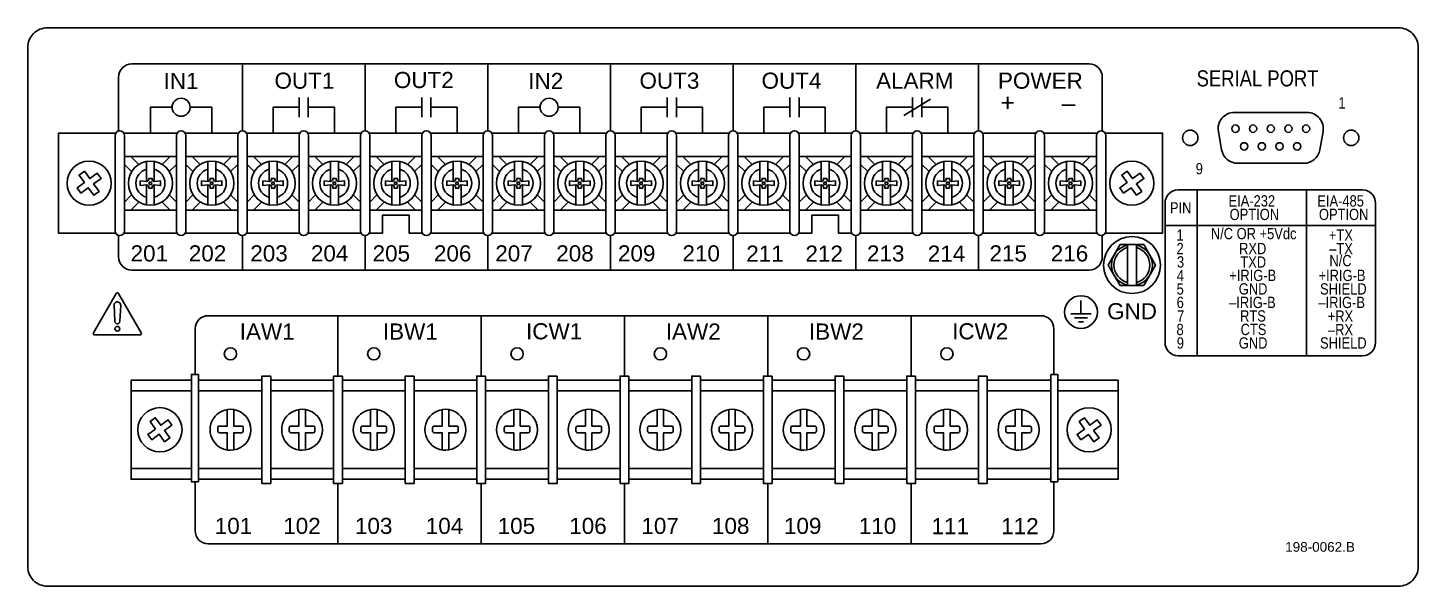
# Model space of a CAD drawing. Extents: x 1 to 47, y 1 to 35.
# Drawn here: x 26.38 to 34.88, y 11.29 to 14.71 of the extents above; entities that cross this region are included whole.
import ezdxf

# ---------------------------------------------------------------- set-up
doc = ezdxf.new("R2010")
doc.units = 0
doc.header["$MEASUREMENT"] = 0
doc.layers.add('1_2__P___2__RACK_MOUNT', color=7, linetype='CONTINUOUS')
doc.styles.add('ARIAL', font='arial.ttf')
doc.styles.add('ARIAL_NARROW', font='ARIALN.TTF')

msp = doc.modelspace()

# ---------------------------------------------------------------- linework, layer by layer
at = {"layer": '1_2__P___2__RACK_MOUNT'}
for points in [[(26.4977, 14.705), (34.7577, 14.705, -0.414214), (34.8777, 14.585), (34.8777, 11.415, -0.414214), (34.7577, 11.295), (26.4977, 11.295, -0.414214), (26.3777, 11.415), (26.3777, 14.585, -0.414214)], [(33.7547, 14.1886), (33.7547, 14.1886, 0.466307), (33.6562, 14.0712), (33.6758, 13.9602, 0.36397), (33.7743, 13.8776), (34.1781, 13.8776), (34.1781, 13.8776, 0.36397), (34.2766, 13.9602), (34.2962, 14.0712, 0.466307), (34.1977, 14.1886)], [(26.9682, 14.0475), (26.9682, 13.4645, -1), (26.9112, 13.4645), (26.9112, 14.0475, -1)], [(27.3432, 14.0475), (27.3432, 13.4645, -1), (27.2862, 13.4645), (27.2862, 14.0475, -1)], [(27.7182, 14.0475), (27.7182, 13.4645, -1), (27.6612, 13.4645), (27.6612, 14.0475, -1)], [(28.0932, 14.0475), (28.0932, 13.4645, -1), (28.0362, 13.4645), (28.0362, 14.0475, -1)], [(28.4682, 14.0475), (28.4682, 13.4645, -1), (28.4112, 13.4645), (28.4112, 14.0475, -1)], [(28.8432, 14.0475), (28.8432, 13.4645, -1), (28.7862, 13.4645), (28.7862, 14.0475, -1)], [(29.2182, 14.0475), (29.2182, 13.4645, -1), (29.1612, 13.4645), (29.1612, 14.0475, -1)], [(29.5932, 14.0475), (29.5932, 13.4645, -1), (29.5362, 13.4645), (29.5362, 14.0475, -1)], [(29.9682, 14.0475), (29.9682, 13.4645, -1), (29.9112, 13.4645), (29.9112, 14.0475, -1)], [(30.3432, 14.0475), (30.3432, 13.4645, -1), (30.2862, 13.4645), (30.2862, 14.0475, -1)], [(30.7182, 14.0475), (30.7182, 13.4645, -1), (30.6612, 13.4645), (30.6612, 14.0475, -1)], [(31.0932, 14.0475), (31.0932, 13.4645, -1), (31.0362, 13.4645), (31.0362, 14.0475, -1)], [(31.4682, 14.0475), (31.4682, 13.4645, -1), (31.4112, 13.4645), (31.4112, 14.0475, -1)], [(31.8432, 14.0475), (31.8432, 13.4645, -1), (31.7862, 13.4645), (31.7862, 14.0475, -1)], [(32.2182, 14.0475), (32.2182, 13.4645, -1), (32.1612, 13.4645), (32.1612, 14.0475, -1)], [(32.5932, 14.0475), (32.5932, 13.4645, -1), (32.5362, 13.4645), (32.5362, 14.0475, -1)], [(32.9682, 14.0475), (32.9682, 13.4645, -1), (32.9112, 13.4645), (32.9112, 14.0475, -1)], [(27.0647, 13.7705), (27.0647, 13.7415), (27.1032, 13.7458, -0.454024), (27.117, 13.7264), (27.1374, 13.7264, -0.443714), (27.1512, 13.7458), (27.1897, 13.7415), (27.1897, 13.7705), (27.1512, 13.7662, -0.454024), (27.1374, 13.7856), (27.117, 13.7856, -0.452349), (27.1032, 13.7662)], [(27.4397, 13.7705), (27.4397, 13.7415), (27.4782, 13.7458, -0.454024), (27.492, 13.7264), (27.5124, 13.7264, -0.443714), (27.5262, 13.7458), (27.5647, 13.7415), (27.5647, 13.7705), (27.5262, 13.7662, -0.454024), (27.5124, 13.7856), (27.492, 13.7856, -0.452349), (27.4782, 13.7662)], [(27.8147, 13.7705), (27.8147, 13.7415), (27.8532, 13.7458, -0.454024), (27.867, 13.7264), (27.8874, 13.7264, -0.443714), (27.9012, 13.7458), (27.9397, 13.7415), (27.9397, 13.7705), (27.9012, 13.7662, -0.454024), (27.8874, 13.7856), (27.867, 13.7856, -0.452349), (27.8532, 13.7662)], [(28.1897, 13.7705), (28.1897, 13.7415), (28.2282, 13.7458, -0.454024), (28.242, 13.7264), (28.2624, 13.7264, -0.443714), (28.2762, 13.7458), (28.3147, 13.7415), (28.3147, 13.7705), (28.2762, 13.7662, -0.454024), (28.2624, 13.7856), (28.242, 13.7856, -0.452349), (28.2282, 13.7662)], [(28.5647, 13.7705), (28.5647, 13.7415), (28.6032, 13.7458, -0.454024), (28.617, 13.7264), (28.6374, 13.7264, -0.443714), (28.6512, 13.7458), (28.6897, 13.7415), (28.6897, 13.7705), (28.6512, 13.7662, -0.454024), (28.6374, 13.7856), (28.617, 13.7856, -0.452349), (28.6032, 13.7662)], [(28.9397, 13.7705), (28.9397, 13.7415), (28.9782, 13.7458, -0.454024), (28.992, 13.7264), (29.0124, 13.7264, -0.443714), (29.0262, 13.7458), (29.0647, 13.7415), (29.0647, 13.7705), (29.0262, 13.7662, -0.454024), (29.0124, 13.7856), (28.992, 13.7856, -0.452349), (28.9782, 13.7662)], [(29.3147, 13.7705), (29.3147, 13.7415), (29.3532, 13.7458, -0.454024), (29.367, 13.7264), (29.3874, 13.7264, -0.443714), (29.4012, 13.7458), (29.4397, 13.7415), (29.4397, 13.7705), (29.4012, 13.7662, -0.454024), (29.3874, 13.7856), (29.367, 13.7856, -0.452349), (29.3532, 13.7662)], [(29.6897, 13.7705), (29.6897, 13.7415), (29.7282, 13.7458, -0.454024), (29.742, 13.7264), (29.7624, 13.7264, -0.443714), (29.7762, 13.7458), (29.8147, 13.7415), (29.8147, 13.7705), (29.7762, 13.7662, -0.454024), (29.7624, 13.7856), (29.742, 13.7856, -0.452349), (29.7282, 13.7662)], [(30.0647, 13.7705), (30.0647, 13.7415), (30.1032, 13.7458, -0.454024), (30.117, 13.7264), (30.1374, 13.7264, -0.443714), (30.1512, 13.7458), (30.1897, 13.7415), (30.1897, 13.7705), (30.1512, 13.7662, -0.454024), (30.1374, 13.7856), (30.117, 13.7856, -0.452349), (30.1032, 13.7662)], [(30.4397, 13.7705), (30.4397, 13.7415), (30.4782, 13.7458, -0.454024), (30.492, 13.7264), (30.5124, 13.7264, -0.443714), (30.5262, 13.7458), (30.5647, 13.7415), (30.5647, 13.7705), (30.5262, 13.7662, -0.454024), (30.5124, 13.7856), (30.492, 13.7856, -0.452349), (30.4782, 13.7662)], [(30.8147, 13.7705), (30.8147, 13.7415), (30.8532, 13.7458, -0.454024), (30.867, 13.7264), (30.8874, 13.7264, -0.443714), (30.9012, 13.7458), (30.9397, 13.7415), (30.9397, 13.7705), (30.9012, 13.7662, -0.454024), (30.8874, 13.7856), (30.867, 13.7856, -0.452349), (30.8532, 13.7662)], [(31.1897, 13.7705), (31.1897, 13.7415), (31.2282, 13.7458, -0.454024), (31.242, 13.7264), (31.2624, 13.7264, -0.443714), (31.2762, 13.7458), (31.3147, 13.7415), (31.3147, 13.7705), (31.2762, 13.7662, -0.454024), (31.2624, 13.7856), (31.242, 13.7856, -0.452349), (31.2282, 13.7662)], [(31.5647, 13.7705), (31.5647, 13.7415), (31.6032, 13.7458, -0.454024), (31.617, 13.7264), (31.6374, 13.7264, -0.443714), (31.6512, 13.7458), (31.6897, 13.7415), (31.6897, 13.7705), (31.6512, 13.7662, -0.454024), (31.6374, 13.7856), (31.617, 13.7856, -0.452349), (31.6032, 13.7662)], [(31.9397, 13.7705), (31.9397, 13.7415), (31.9782, 13.7458, -0.454024), (31.992, 13.7264), (32.0124, 13.7264, -0.443714), (32.0262, 13.7458), (32.0647, 13.7415), (32.0647, 13.7705), (32.0262, 13.7662, -0.454024), (32.0124, 13.7856), (31.992, 13.7856, -0.452349), (31.9782, 13.7662)], [(32.3147, 13.7705), (32.3147, 13.7415), (32.3532, 13.7458, -0.454024), (32.367, 13.7264), (32.3874, 13.7264, -0.443714), (32.4012, 13.7458), (32.4397, 13.7415), (32.4397, 13.7705), (32.4012, 13.7662, -0.454024), (32.3874, 13.7856), (32.367, 13.7856, -0.452349), (32.3532, 13.7662)], [(32.6897, 13.7705), (32.6897, 13.7415), (32.7282, 13.7458, -0.454024), (32.742, 13.7264), (32.7624, 13.7264, -0.443714), (32.7762, 13.7458), (32.8147, 13.7415), (32.8147, 13.7705), (32.7762, 13.7662, -0.454024), (32.7624, 13.7856), (32.742, 13.7856, -0.452349), (32.7282, 13.7662)], [(33.41, 13.715), (34.5372, 13.715, -0.414214), (34.6172, 13.635), (34.6172, 12.7825, -0.414214), (34.5372, 12.7025), (33.41, 12.7025, -0.414214), (33.33, 12.7825), (33.33, 13.635, -0.414214)], [(26.7793, 12.8428), (26.9182, 13.0834, -0.552985), (26.9327, 13.0833), (27.0716, 12.8428, -0.563982), (27.0644, 12.8297), (26.7866, 12.8297, -0.589238)], [(26.9055, 13.0112, -1.008297), (26.9455, 13.0108), (26.9402, 12.9125, -1.009953), (26.9107, 12.9129)], [(27.6367, 12.3736, 1.175139), (27.6367, 12.1268, 0.850963)], [(28.0747, 12.3736, 1.175139), (28.0747, 12.1268, 0.850963)], [(28.5127, 12.3736, 1.175139), (28.5127, 12.1268, 0.850963)], [(28.9507, 12.3736, 1.175139), (28.9507, 12.1268, 0.850963)], [(29.3887, 12.3736, 1.175139), (29.3887, 12.1268, 0.850963)], [(29.8267, 12.3736, 1.175139), (29.8267, 12.1268, 0.850963)], [(30.2647, 12.3736, 1.175139), (30.2647, 12.1268, 0.850963)], [(30.7027, 12.3736, 1.175139), (30.7027, 12.1268, 0.850963)], [(31.1407, 12.3736, 1.175139), (31.1407, 12.1268, 0.850963)], [(31.5787, 12.3736, 1.175139), (31.5787, 12.1268, 0.850963)], [(32.0167, 12.3736, 1.175139), (32.0167, 12.1268, 0.850963)], [(32.4547, 12.3736, 1.175139), (32.4547, 12.1268, 0.850963)]]:
    msp.add_lwpolyline(points, format="xyb", close=True, dxfattribs=at)
for points in [[(26.9331, 14.0752), (26.9331, 14.4045, -0.414214), (27.0131, 14.4845), (32.8663, 14.4845, -0.414214), (32.9463, 14.4045), (32.9463, 14.0752)], [(32.9463, 13.4368), (32.9463, 13.3057, -0.414214), (32.8663, 13.2257), (27.0131, 13.2257, -0.414214), (26.9331, 13.3057), (26.9331, 13.4368)], [(33.1007, 13.378, 0.802175), (33.1007, 13.1334, 0.802175)], [(33.1547, 13.134, 0.802179), (33.1547, 13.3786)], [(27.4007, 12.5882), (27.4007, 12.867, -0.414214), (27.4807, 12.947), (32.5707, 12.947, -0.414214), (32.6507, 12.867), (32.6507, 12.5882)], [(27.5967, 12.3736), (27.5967, 12.2722), (27.5484, 12.2722, 0.414214), (27.5384, 12.2622), (27.5384, 12.2422, 0.414214), (27.5484, 12.2322), (27.5967, 12.2322), (27.5967, 12.1268)], [(27.6367, 12.3736), (27.6367, 12.2722), (27.685, 12.2722, -0.414214), (27.695, 12.2622), (27.695, 12.2422, -0.414214), (27.685, 12.2322), (27.6367, 12.2322), (27.6367, 12.1268)], [(28.0347, 12.3736), (28.0347, 12.2722), (27.9864, 12.2722, 0.414214), (27.9764, 12.2622), (27.9764, 12.2422, 0.414214), (27.9864, 12.2322), (28.0347, 12.2322), (28.0347, 12.1268)], [(28.0747, 12.3736), (28.0747, 12.2722), (28.123, 12.2722, -0.414214), (28.133, 12.2622), (28.133, 12.2422, -0.414214), (28.123, 12.2322), (28.0747, 12.2322), (28.0747, 12.1268)], [(28.4727, 12.3736), (28.4727, 12.2722), (28.4244, 12.2722, 0.414214), (28.4144, 12.2622), (28.4144, 12.2422, 0.414214), (28.4244, 12.2322), (28.4727, 12.2322), (28.4727, 12.1268)], [(28.5127, 12.3736), (28.5127, 12.2722), (28.561, 12.2722, -0.414214), (28.571, 12.2622), (28.571, 12.2422, -0.414214), (28.561, 12.2322), (28.5127, 12.2322), (28.5127, 12.1268)], [(28.9107, 12.3736), (28.9107, 12.2722), (28.8624, 12.2722, 0.414214), (28.8524, 12.2622), (28.8524, 12.2422, 0.414214), (28.8624, 12.2322), (28.9107, 12.2322), (28.9107, 12.1268)], [(28.9507, 12.3736), (28.9507, 12.2722), (28.999, 12.2722, -0.414214), (29.009, 12.2622), (29.009, 12.2422, -0.414214), (28.999, 12.2322), (28.9507, 12.2322), (28.9507, 12.1268)], [(29.3487, 12.3736), (29.3487, 12.2722), (29.3004, 12.2722, 0.414214), (29.2904, 12.2622), (29.2904, 12.2422, 0.414214), (29.3004, 12.2322), (29.3487, 12.2322), (29.3487, 12.1268)], [(29.3887, 12.3736), (29.3887, 12.2722), (29.437, 12.2722, -0.414214), (29.447, 12.2622), (29.447, 12.2422, -0.414214), (29.437, 12.2322), (29.3887, 12.2322), (29.3887, 12.1268)], [(29.7867, 12.3736), (29.7867, 12.2722), (29.7384, 12.2722, 0.414214), (29.7284, 12.2622), (29.7284, 12.2422, 0.414214), (29.7384, 12.2322), (29.7867, 12.2322), (29.7867, 12.1268)], [(29.8267, 12.3736), (29.8267, 12.2722), (29.875, 12.2722, -0.414214), (29.885, 12.2622), (29.885, 12.2422, -0.414214), (29.875, 12.2322), (29.8267, 12.2322), (29.8267, 12.1268)], [(30.2247, 12.3736), (30.2247, 12.2722), (30.1764, 12.2722, 0.414214), (30.1664, 12.2622), (30.1664, 12.2422, 0.414214), (30.1764, 12.2322), (30.2247, 12.2322), (30.2247, 12.1268)], [(30.2647, 12.3736), (30.2647, 12.2722), (30.313, 12.2722, -0.414214), (30.323, 12.2622), (30.323, 12.2422, -0.414214), (30.313, 12.2322), (30.2647, 12.2322), (30.2647, 12.1268)], [(30.6627, 12.3736), (30.6627, 12.2722), (30.6144, 12.2722, 0.414214), (30.6044, 12.2622), (30.6044, 12.2422, 0.414214), (30.6144, 12.2322), (30.6627, 12.2322), (30.6627, 12.1268)], [(30.7027, 12.3736), (30.7027, 12.2722), (30.751, 12.2722, -0.414214), (30.761, 12.2622), (30.761, 12.2422, -0.414214), (30.751, 12.2322), (30.7027, 12.2322), (30.7027, 12.1268)], [(31.1007, 12.3736), (31.1007, 12.2722), (31.0524, 12.2722, 0.414214), (31.0424, 12.2622), (31.0424, 12.2422, 0.414214), (31.0524, 12.2322), (31.1007, 12.2322), (31.1007, 12.1268)], [(31.1407, 12.3736), (31.1407, 12.2722), (31.189, 12.2722, -0.414214), (31.199, 12.2622), (31.199, 12.2422, -0.414214), (31.189, 12.2322), (31.1407, 12.2322), (31.1407, 12.1268)], [(31.5387, 12.3736), (31.5387, 12.2722), (31.4904, 12.2722, 0.414214), (31.4804, 12.2622), (31.4804, 12.2422, 0.414214), (31.4904, 12.2322), (31.5387, 12.2322), (31.5387, 12.1268)], [(31.5787, 12.3736), (31.5787, 12.2722), (31.627, 12.2722, -0.414214), (31.637, 12.2622), (31.637, 12.2422, -0.414214), (31.627, 12.2322), (31.5787, 12.2322), (31.5787, 12.1268)], [(31.9767, 12.3736), (31.9767, 12.2722), (31.9284, 12.2722, 0.414214), (31.9184, 12.2622), (31.9184, 12.2422, 0.414214), (31.9284, 12.2322), (31.9767, 12.2322), (31.9767, 12.1268)], [(32.0167, 12.3736), (32.0167, 12.2722), (32.065, 12.2722, -0.414214), (32.075, 12.2622), (32.075, 12.2422, -0.414214), (32.065, 12.2322), (32.0167, 12.2322), (32.0167, 12.1268)], [(32.4147, 12.3736), (32.4147, 12.2722), (32.3664, 12.2722, 0.414214), (32.3564, 12.2622), (32.3564, 12.2422, 0.414214), (32.3664, 12.2322), (32.4147, 12.2322), (32.4147, 12.1268)], [(32.4547, 12.3736), (32.4547, 12.2722), (32.503, 12.2722, -0.414214), (32.513, 12.2622), (32.513, 12.2422, -0.414214), (32.503, 12.2322), (32.4547, 12.2322), (32.4547, 12.1268)], [(32.6507, 11.9332), (32.6507, 11.6334, -0.414214), (32.5707, 11.5534), (27.4807, 11.5534, -0.414214), (27.4007, 11.6334), (27.4007, 11.9332)]]:
    msp.add_lwpolyline(points, format="xyb", dxfattribs=at)
for points in [[(27.6897, 14.076), (27.6897, 14.4845)], [(28.4397, 14.076), (28.4397, 14.4845)], [(29.1897, 14.076), (29.1897, 14.4845)], [(29.9397, 14.076), (29.9397, 14.4832)], [(30.6897, 14.076), (30.6897, 14.4845)], [(31.4397, 14.076), (31.4397, 14.4845)], [(32.1897, 14.076), (32.1897, 14.4845)], [(27.2597, 14.2199), (27.1272, 14.2199), (27.1272, 14.061)], [(27.3697, 14.2199), (27.5022, 14.2199), (27.5022, 14.061)], [(28.0368, 14.2199), (27.8772, 14.2199), (27.8772, 14.061)], [(28.0368, 14.2799), (28.0368, 14.1599)], [(28.0925, 14.2799), (28.0925, 14.1599)], [(28.0925, 14.2199), (28.2522, 14.2199), (28.2522, 14.061)], [(28.7868, 14.2199), (28.6272, 14.2199), (28.6272, 14.061)], [(28.7868, 14.2799), (28.7868, 14.1599)], [(28.8425, 14.2799), (28.8425, 14.1599)], [(28.8425, 14.2199), (29.0022, 14.2199), (29.0022, 14.061)], [(29.5096, 14.2199), (29.3771, 14.2199), (29.3771, 14.061)], [(29.6197, 14.2199), (29.7522, 14.2199), (29.7522, 14.061)], [(30.2868, 14.2199), (30.1272, 14.2199), (30.1272, 14.061)], [(30.2868, 14.2799), (30.2868, 14.1599)], [(30.3425, 14.2799), (30.3425, 14.1599)], [(30.3425, 14.2199), (30.5022, 14.2199), (30.5022, 14.061)], [(31.0368, 14.2199), (30.8772, 14.2199), (30.8772, 14.061)], [(31.0368, 14.2799), (31.0368, 14.1599)], [(31.0925, 14.2799), (31.0925, 14.1599)], [(31.0925, 14.2199), (31.2522, 14.2199), (31.2522, 14.061)], [(31.7868, 14.2199), (31.6272, 14.2199), (31.6272, 14.061)], [(31.8972, 14.2699), (31.7322, 14.1699)], [(31.7868, 14.2799), (31.7868, 14.1599)], [(31.8425, 14.2799), (31.8425, 14.1599)], [(31.8425, 14.2199), (32.0022, 14.2199), (32.0022, 14.061)], [(26.9146, 13.451), (26.5647, 13.451), (26.5647, 14.061), (26.9146, 14.061)], [(26.9648, 14.061), (27.2896, 14.061)], [(27.3398, 14.061), (27.6646, 14.061)], [(27.7148, 14.061), (28.0396, 14.061)], [(28.0898, 14.061), (28.4146, 14.061)], [(28.4648, 14.061), (28.7896, 14.061)], [(28.8398, 14.061), (29.1646, 14.061)], [(29.2148, 14.061), (29.5396, 14.061)], [(29.5898, 14.061), (29.9146, 14.061)], [(29.9648, 14.061), (30.2896, 14.061)], [(30.3398, 14.061), (30.6646, 14.061)], [(30.7148, 14.061), (31.0396, 14.061)], [(31.0898, 14.061), (31.4146, 14.061)], [(31.4648, 14.061), (31.7896, 14.061)], [(31.8398, 14.061), (32.1646, 14.061)], [(32.2148, 14.061), (32.5396, 14.061)], [(32.5898, 14.061), (32.9146, 14.061)], [(32.9648, 14.061), (33.3147, 14.061), (33.3147, 13.451), (32.9648, 13.451)], [(27.0123, 13.8269), (26.9682, 13.871)], [(27.0563, 13.8709), (27.0073, 13.9199)], [(27.1032, 13.8888), (27.1032, 13.7662)], [(27.1512, 13.8888), (27.1512, 13.7662)], [(27.1981, 13.8709), (27.2471, 13.9199)], [(27.2421, 13.8269), (27.2862, 13.871)], [(27.3873, 13.8269), (27.3432, 13.871)], [(27.4313, 13.8709), (27.3823, 13.9199)], [(27.4782, 13.8888), (27.4782, 13.7662)], [(27.5262, 13.8888), (27.5262, 13.7662)], [(27.5731, 13.8709), (27.6221, 13.9199)], [(27.6171, 13.8269), (27.6612, 13.871)], [(27.7623, 13.8269), (27.7182, 13.871)], [(27.8063, 13.8709), (27.7573, 13.9199)], [(27.8532, 13.8888), (27.8532, 13.7662)], [(27.9012, 13.8888), (27.9012, 13.7662)], [(27.9481, 13.8709), (27.9971, 13.9199)], [(27.9921, 13.8269), (28.0362, 13.871)], [(28.1373, 13.8269), (28.0932, 13.871)], [(28.1813, 13.8709), (28.1323, 13.9199)], [(28.2282, 13.8888), (28.2282, 13.7662)], [(28.2762, 13.8888), (28.2762, 13.7662)], [(28.3231, 13.8709), (28.3721, 13.9199)], [(28.3671, 13.8269), (28.4112, 13.871)], [(28.5123, 13.8269), (28.4682, 13.871)], [(28.5563, 13.8709), (28.5073, 13.9199)], [(28.6032, 13.8888), (28.6032, 13.7662)], [(28.6512, 13.8888), (28.6512, 13.7662)], [(28.6981, 13.8709), (28.7471, 13.9199)], [(28.7421, 13.8269), (28.7862, 13.871)], [(28.8873, 13.8269), (28.8432, 13.871)], [(28.9313, 13.8709), (28.8823, 13.9199)], [(28.9782, 13.8888), (28.9782, 13.7662)], [(29.0262, 13.8888), (29.0262, 13.7662)], [(29.0731, 13.8709), (29.1221, 13.9199)], [(29.1171, 13.8269), (29.1612, 13.871)], [(29.2623, 13.8269), (29.2182, 13.871)], [(29.3063, 13.8709), (29.2573, 13.9199)], [(29.3532, 13.8888), (29.3532, 13.7662)], [(29.4012, 13.8888), (29.4012, 13.7662)], [(29.4481, 13.8709), (29.4971, 13.9199)], [(29.4921, 13.8269), (29.5362, 13.871)], [(29.6373, 13.8269), (29.5932, 13.871)], [(29.6813, 13.8709), (29.6323, 13.9199)], [(29.7282, 13.8888), (29.7282, 13.7662)], [(29.7762, 13.8888), (29.7762, 13.7662)], [(29.8231, 13.8709), (29.8721, 13.9199)], [(29.8671, 13.8269), (29.9112, 13.871)], [(30.0123, 13.8269), (29.9682, 13.871)], [(30.0563, 13.8709), (30.0073, 13.9199)], [(30.1032, 13.8888), (30.1032, 13.7662)], [(30.1512, 13.8888), (30.1512, 13.7662)], [(30.1981, 13.8709), (30.2471, 13.9199)], [(30.2421, 13.8269), (30.2862, 13.871)], [(30.3873, 13.8269), (30.3432, 13.871)], [(30.4313, 13.8709), (30.3823, 13.9199)], [(30.4782, 13.8888), (30.4782, 13.7662)], [(30.5262, 13.8888), (30.5262, 13.7662)], [(30.5731, 13.8709), (30.6221, 13.9199)], [(30.6171, 13.8269), (30.6612, 13.871)], [(30.7623, 13.8269), (30.7182, 13.871)], [(30.8063, 13.8709), (30.7573, 13.9199)], [(30.8532, 13.8888), (30.8532, 13.7662)], [(30.9012, 13.8888), (30.9012, 13.7662)], [(30.9481, 13.8709), (30.9971, 13.9199)], [(30.9921, 13.8269), (31.0362, 13.871)], [(31.1373, 13.8269), (31.0932, 13.871)], [(31.1813, 13.8709), (31.1323, 13.9199)], [(31.2282, 13.8888), (31.2282, 13.7662)], [(31.2762, 13.8888), (31.2762, 13.7662)], [(31.3231, 13.8709), (31.3721, 13.9199)], [(31.3671, 13.8269), (31.4112, 13.871)], [(31.5123, 13.8269), (31.4682, 13.871)], [(31.5563, 13.8709), (31.5073, 13.9199)], [(31.6032, 13.8888), (31.6032, 13.7662)], [(31.6512, 13.8888), (31.6512, 13.7662)], [(31.6981, 13.8709), (31.7471, 13.9199)], [(31.7421, 13.8269), (31.7862, 13.871)], [(31.8873, 13.8269), (31.8432, 13.871)], [(31.9313, 13.8709), (31.8823, 13.9199)], [(31.9782, 13.8888), (31.9782, 13.7662)], [(32.0262, 13.8888), (32.0262, 13.7662)], [(32.0731, 13.8709), (32.1221, 13.9199)], [(32.1171, 13.8269), (32.1612, 13.871)], [(32.2623, 13.8269), (32.2182, 13.871)], [(32.3063, 13.8709), (32.2573, 13.9199)], [(32.3532, 13.8888), (32.3532, 13.7662)], [(32.4012, 13.8888), (32.4012, 13.7662)], [(32.4481, 13.8709), (32.4971, 13.9199)], [(32.4921, 13.8269), (32.5362, 13.871)], [(32.6373, 13.8269), (32.5932, 13.871)], [(32.6813, 13.8709), (32.6323, 13.9199)], [(32.7282, 13.8888), (32.7282, 13.7662)], [(32.7762, 13.8888), (32.7762, 13.7662)], [(32.8231, 13.8709), (32.8721, 13.9199)], [(32.8671, 13.8269), (32.9112, 13.871)], [(27.0123, 13.6851), (26.9682, 13.641)], [(27.1032, 13.7458), (27.1032, 13.6232)], [(27.1512, 13.7458), (27.1512, 13.6232)], [(27.2421, 13.6851), (27.2862, 13.641)], [(27.3873, 13.6851), (27.3432, 13.641)], [(27.4782, 13.7458), (27.4782, 13.6232)], [(27.5262, 13.7458), (27.5262, 13.6232)], [(27.6171, 13.6851), (27.6612, 13.641)], [(27.7623, 13.6851), (27.7182, 13.641)], [(27.8532, 13.7458), (27.8532, 13.6232)], [(27.9012, 13.7458), (27.9012, 13.6232)], [(27.9921, 13.6851), (28.0362, 13.641)], [(28.1373, 13.6851), (28.0932, 13.641)], [(28.2282, 13.7458), (28.2282, 13.6232)], [(28.2762, 13.7458), (28.2762, 13.6232)], [(28.3671, 13.6851), (28.4112, 13.641)], [(28.5123, 13.6851), (28.4682, 13.641)], [(28.6032, 13.7458), (28.6032, 13.6232)], [(28.6512, 13.7458), (28.6512, 13.6232)], [(28.7421, 13.6851), (28.7862, 13.641)], [(28.8873, 13.6851), (28.8432, 13.641)], [(28.9782, 13.7458), (28.9782, 13.6232)], [(29.0262, 13.7458), (29.0262, 13.6232)], [(29.1171, 13.6851), (29.1612, 13.641)], [(29.2623, 13.6851), (29.2182, 13.641)], [(29.3532, 13.7458), (29.3532, 13.6232)], [(29.4012, 13.7458), (29.4012, 13.6232)], [(29.4921, 13.6851), (29.5362, 13.641)], [(29.6373, 13.6851), (29.5932, 13.641)], [(29.7282, 13.7458), (29.7282, 13.6232)], [(29.7762, 13.7458), (29.7762, 13.6232)], [(29.8671, 13.6851), (29.9112, 13.641)], [(30.0123, 13.6851), (29.9682, 13.641)], [(30.1032, 13.7458), (30.1032, 13.6232)], [(30.1512, 13.7458), (30.1512, 13.6232)], [(30.2421, 13.6851), (30.2862, 13.641)], [(30.3873, 13.6851), (30.3432, 13.641)], [(30.4782, 13.7458), (30.4782, 13.6232)], [(30.5262, 13.7458), (30.5262, 13.6232)], [(30.6171, 13.6851), (30.6612, 13.641)], [(30.7623, 13.6851), (30.7182, 13.641)], [(30.8532, 13.7458), (30.8532, 13.6232)], [(30.9012, 13.7458), (30.9012, 13.6232)], [(30.9921, 13.6851), (31.0362, 13.641)], [(31.1373, 13.6851), (31.0932, 13.641)], [(31.2282, 13.7458), (31.2282, 13.6232)], [(31.2762, 13.7458), (31.2762, 13.6232)], [(31.3671, 13.6851), (31.4112, 13.641)], [(31.5123, 13.6851), (31.4682, 13.641)], [(31.6032, 13.7458), (31.6032, 13.6232)], [(31.6512, 13.7458), (31.6512, 13.6232)], [(31.7421, 13.6851), (31.7862, 13.641)], [(31.8873, 13.6851), (31.8432, 13.641)], [(31.9782, 13.7458), (31.9782, 13.6232)], [(32.0262, 13.7458), (32.0262, 13.6232)], [(32.1171, 13.6851), (32.1612, 13.641)], [(32.2623, 13.6851), (32.2182, 13.641)], [(32.3532, 13.7458), (32.3532, 13.6232)], [(32.4012, 13.7458), (32.4012, 13.6232)], [(32.4921, 13.6851), (32.5362, 13.641)], [(32.6373, 13.6851), (32.5932, 13.641)], [(32.7282, 13.7458), (32.7282, 13.6232)], [(32.7762, 13.7458), (32.7762, 13.6232)], [(32.8671, 13.6851), (32.9112, 13.641)], [(33.5255, 12.7025), (33.5255, 13.715)], [(34.1955, 12.7025), (34.1955, 13.715)], [(27.0563, 13.6411), (27.0073, 13.5921)], [(27.1981, 13.6411), (27.2471, 13.5921)], [(27.4313, 13.6411), (27.3823, 13.5921)], [(27.5731, 13.6411), (27.6221, 13.5921)], [(27.8063, 13.6411), (27.7573, 13.5921)], [(27.9481, 13.6411), (27.9971, 13.5921)], [(28.1813, 13.6411), (28.1323, 13.5921)], [(28.3231, 13.6411), (28.3721, 13.5921)], [(28.5563, 13.6411), (28.5073, 13.5921)], [(28.6981, 13.6411), (28.7471, 13.5921)], [(28.9313, 13.6411), (28.8823, 13.5921)], [(29.0731, 13.6411), (29.1221, 13.5921)], [(29.3063, 13.6411), (29.2573, 13.5921)], [(29.4481, 13.6411), (29.4971, 13.5921)], [(29.6813, 13.6411), (29.6323, 13.5921)], [(29.8231, 13.6411), (29.8721, 13.5921)], [(30.0563, 13.6411), (30.0073, 13.5921)], [(30.1981, 13.6411), (30.2471, 13.5921)], [(30.4313, 13.6411), (30.3823, 13.5921)], [(30.5731, 13.6411), (30.6221, 13.5921)], [(30.8063, 13.6411), (30.7573, 13.5921)], [(30.9481, 13.6411), (30.9971, 13.5921)], [(31.1813, 13.6411), (31.1323, 13.5921)], [(31.3231, 13.6411), (31.3721, 13.5921)], [(31.5563, 13.6411), (31.5073, 13.5921)], [(31.6981, 13.6411), (31.7471, 13.5921)], [(31.9313, 13.6411), (31.8823, 13.5921)], [(32.0731, 13.6411), (32.1221, 13.5921)], [(32.3063, 13.6411), (32.2573, 13.5921)], [(32.4481, 13.6411), (32.4971, 13.5921)], [(32.6813, 13.6411), (32.6323, 13.5921)], [(32.8231, 13.6411), (32.8721, 13.5921)], [(28.7896, 13.451), (28.7082, 13.451), (28.7082, 13.561), (28.5462, 13.561), (28.5462, 13.451), (28.4648, 13.451)], [(31.4146, 13.451), (31.3332, 13.451), (31.3332, 13.561), (31.1712, 13.561), (31.1712, 13.451), (31.0898, 13.451)], [(27.2896, 13.451), (26.9648, 13.451)], [(27.6646, 13.451), (27.3398, 13.451)], [(27.6897, 13.2292), (27.6897, 13.436)], [(28.0396, 13.451), (27.7148, 13.451)], [(28.4146, 13.451), (28.0898, 13.451)], [(28.4397, 13.2292), (28.4397, 13.436)], [(29.1646, 13.451), (28.8398, 13.451)], [(29.1897, 13.2292), (29.1897, 13.436)], [(29.5396, 13.451), (29.2148, 13.451)], [(29.9146, 13.451), (29.5898, 13.451)], [(29.9397, 13.2279), (29.9397, 13.436)], [(30.2896, 13.451), (29.9648, 13.451)], [(30.6646, 13.451), (30.3398, 13.451)], [(30.6897, 13.2292), (30.6897, 13.436)], [(31.0396, 13.451), (30.7148, 13.451)], [(31.4397, 13.2292), (31.4397, 13.436)], [(31.7896, 13.451), (31.4648, 13.451)], [(32.1646, 13.451), (31.8398, 13.451)], [(32.1897, 13.2257), (32.1897, 13.436)], [(32.5396, 13.451), (32.2148, 13.451)], [(32.9146, 13.451), (32.5898, 13.451)], [(33.33, 13.4975), (34.6172, 13.4975)], [(33.1007, 13.381), (33.1007, 13.131)], [(33.1547, 13.131), (33.1547, 13.381)], [(32.8162, 12.9589), (32.8162, 13.0389)], [(28.2737, 12.947), (28.2737, 12.5777)], [(29.1492, 12.947), (29.1492, 12.5777)], [(30.0257, 12.947), (30.0257, 12.5777)], [(30.9017, 12.947), (30.9017, 12.5777)], [(31.7777, 12.947), (31.7777, 12.5777)], [(32.7539, 12.9589), (32.8785, 12.9589)], [(32.7773, 12.9339), (32.8561, 12.9339)], [(32.8018, 12.9089), (32.8306, 12.9089)], [(27.3774, 12.5527), (27.0087, 12.5527), (27.0087, 11.9477), (27.3774, 11.9477)], [(27.4204, 12.5527), (27.8087, 12.5527)], [(27.8627, 12.5527), (28.2467, 12.5527)], [(28.3007, 12.5527), (28.6847, 12.5527)], [(28.7387, 12.5527), (29.1227, 12.5527)], [(29.1767, 12.5527), (29.5607, 12.5527)], [(29.6147, 12.5527), (29.9987, 12.5527)], [(30.0527, 12.5527), (30.4367, 12.5527)], [(30.4907, 12.5527), (30.8747, 12.5527)], [(30.9287, 12.5527), (31.3127, 12.5527)], [(31.3667, 12.5527), (31.7507, 12.5527)], [(31.8047, 12.5527), (32.1887, 12.5527)], [(32.2427, 12.5527), (32.631, 12.5527)], [(32.674, 11.9477), (33.0427, 11.9477), (33.0427, 12.5527), (32.674, 12.5527)], [(27.0087, 12.4877), (27.3774, 12.4877)], [(27.4204, 12.4877), (27.8087, 12.4877)], [(27.8627, 12.4877), (28.2467, 12.4877)], [(28.3007, 12.4877), (28.6847, 12.4877)], [(28.7387, 12.4877), (29.1227, 12.4877)], [(29.1767, 12.4877), (29.5607, 12.4877)], [(29.6147, 12.4877), (29.9987, 12.4877)], [(30.0527, 12.4877), (30.4367, 12.4877)], [(30.4907, 12.4877), (30.8747, 12.4877)], [(30.9287, 12.4877), (31.3127, 12.4877)], [(31.3667, 12.4877), (31.7507, 12.4877)], [(31.8047, 12.4877), (32.1887, 12.4877)], [(32.2427, 12.4877), (32.631, 12.4877)], [(33.0427, 12.4877), (32.674, 12.4877)], [(27.0087, 12.0127), (27.3774, 12.0127)], [(27.4204, 12.0127), (27.8087, 12.0127)], [(27.8627, 12.0127), (28.2467, 12.0127)], [(28.3007, 12.0127), (28.6847, 12.0127)], [(28.7387, 12.0127), (29.1227, 12.0127)], [(29.1767, 12.0127), (29.5607, 12.0127)], [(29.6147, 12.0127), (29.9987, 12.0127)], [(30.0527, 12.0127), (30.4367, 12.0127)], [(30.4907, 12.0127), (30.8747, 12.0127)], [(30.9287, 12.0127), (31.3127, 12.0127)], [(31.3667, 12.0127), (31.7507, 12.0127)], [(31.8047, 12.0127), (32.1887, 12.0127)], [(32.2427, 12.0127), (32.631, 12.0127)], [(33.0427, 12.0127), (32.674, 12.0127)], [(27.8087, 11.9477), (27.4204, 11.9477)], [(28.2467, 11.9477), (27.8627, 11.9477)], [(28.2737, 11.9227), (28.2737, 11.5534)], [(28.6847, 11.9477), (28.3007, 11.9477)], [(29.1227, 11.9477), (28.7387, 11.9477)], [(29.1492, 11.9227), (29.1492, 11.5534)], [(29.5607, 11.9477), (29.1767, 11.9477)], [(29.9987, 11.9477), (29.6147, 11.9477)], [(30.0257, 11.9227), (30.0257, 11.5534)], [(30.4367, 11.9477), (30.0527, 11.9477)], [(30.8747, 11.9477), (30.4907, 11.9477)], [(30.9017, 11.9227), (30.9017, 11.5534)], [(31.3127, 11.9477), (30.9287, 11.9477)], [(31.7507, 11.9477), (31.3667, 11.9477)], [(31.7777, 11.9227), (31.7777, 11.5534)], [(32.1887, 11.9477), (31.8047, 11.9477)], [(32.631, 11.9477), (32.2427, 11.9477)]]:
    msp.add_lwpolyline(points, dxfattribs=at)
for points in [[(26.9682, 13.5921), (27.2862, 13.5921), (27.2862, 13.9199), (26.9682, 13.9199)], [(27.3432, 13.5921), (27.6612, 13.5921), (27.6612, 13.9199), (27.3432, 13.9199)], [(27.7182, 13.5921), (28.0362, 13.5921), (28.0362, 13.9199), (27.7182, 13.9199)], [(28.0932, 13.5921), (28.4112, 13.5921), (28.4112, 13.9199), (28.0932, 13.9199)], [(28.4682, 13.5921), (28.7862, 13.5921), (28.7862, 13.9199), (28.4682, 13.9199)], [(28.8432, 13.5921), (29.1612, 13.5921), (29.1612, 13.9199), (28.8432, 13.9199)], [(29.2182, 13.5921), (29.5362, 13.5921), (29.5362, 13.9199), (29.2182, 13.9199)], [(29.5932, 13.5921), (29.9112, 13.5921), (29.9112, 13.9199), (29.5932, 13.9199)], [(29.9682, 13.5921), (30.2862, 13.5921), (30.2862, 13.9199), (29.9682, 13.9199)], [(30.3432, 13.5921), (30.6612, 13.5921), (30.6612, 13.9199), (30.3432, 13.9199)], [(30.7182, 13.5921), (31.0362, 13.5921), (31.0362, 13.9199), (30.7182, 13.9199)], [(31.0932, 13.5921), (31.4112, 13.5921), (31.4112, 13.9199), (31.0932, 13.9199)], [(31.4682, 13.5921), (31.7862, 13.5921), (31.7862, 13.9199), (31.4682, 13.9199)], [(31.8432, 13.5921), (32.1612, 13.5921), (32.1612, 13.9199), (31.8432, 13.9199)], [(32.2182, 13.5921), (32.5362, 13.5921), (32.5362, 13.9199), (32.2182, 13.9199)], [(32.5932, 13.5921), (32.9112, 13.5921), (32.9112, 13.9199), (32.5932, 13.9199)], [(26.7242, 13.7606), (26.6913, 13.8061), (26.7237, 13.8295), (26.7566, 13.784), (26.8021, 13.8169), (26.8255, 13.7845), (26.78, 13.7516), (26.8132, 13.7058), (26.7808, 13.6824), (26.7476, 13.7282), (26.7021, 13.6953), (26.6787, 13.7277)], [(33.0992, 13.7606), (33.0663, 13.8061), (33.0987, 13.8295), (33.1316, 13.784), (33.1771, 13.8169), (33.2005, 13.7845), (33.155, 13.7516), (33.1882, 13.7058), (33.1558, 13.6824), (33.1226, 13.7282), (33.0771, 13.6953), (33.0537, 13.7277)], [(27.1199, 13.7633), (27.1344, 13.7633), (27.1344, 13.7488), (27.1199, 13.7488)], [(27.4949, 13.7633), (27.5094, 13.7633), (27.5094, 13.7488), (27.4949, 13.7488)], [(27.8699, 13.7633), (27.8844, 13.7633), (27.8844, 13.7488), (27.8699, 13.7488)], [(28.2449, 13.7633), (28.2594, 13.7633), (28.2594, 13.7488), (28.2449, 13.7488)], [(28.6199, 13.7633), (28.6344, 13.7633), (28.6344, 13.7488), (28.6199, 13.7488)], [(28.9949, 13.7633), (29.0094, 13.7633), (29.0094, 13.7488), (28.9949, 13.7488)], [(29.3699, 13.7633), (29.3844, 13.7633), (29.3844, 13.7488), (29.3699, 13.7488)], [(29.7449, 13.7633), (29.7594, 13.7633), (29.7594, 13.7488), (29.7449, 13.7488)], [(30.1199, 13.7633), (30.1344, 13.7633), (30.1344, 13.7488), (30.1199, 13.7488)], [(30.4949, 13.7633), (30.5094, 13.7633), (30.5094, 13.7488), (30.4949, 13.7488)], [(30.8699, 13.7633), (30.8844, 13.7633), (30.8844, 13.7488), (30.8699, 13.7488)], [(31.2449, 13.7633), (31.2594, 13.7633), (31.2594, 13.7488), (31.2449, 13.7488)], [(31.6199, 13.7633), (31.6344, 13.7633), (31.6344, 13.7488), (31.6199, 13.7488)], [(31.9949, 13.7633), (32.0094, 13.7633), (32.0094, 13.7488), (31.9949, 13.7488)], [(32.3699, 13.7633), (32.3844, 13.7633), (32.3844, 13.7488), (32.3699, 13.7488)], [(32.7449, 13.7633), (32.7594, 13.7633), (32.7594, 13.7488), (32.7449, 13.7488)], [(32.9834, 13.256), (33.0555, 13.381), (33.1999, 13.381), (33.272, 13.256), (33.1999, 13.131), (33.0555, 13.131)], [(27.4204, 12.5882), (27.3774, 12.5882), (27.3774, 11.9332), (27.4204, 11.9332)], [(32.631, 12.5882), (32.674, 12.5882), (32.674, 11.9332), (32.631, 11.9332)], [(27.8627, 12.5777), (27.8087, 12.5777), (27.8087, 11.9227), (27.8627, 11.9227)], [(28.3007, 12.5777), (28.2467, 12.5777), (28.2467, 11.9227), (28.3007, 11.9227)], [(28.7387, 12.5777), (28.6847, 12.5777), (28.6847, 11.9227), (28.7387, 11.9227)], [(29.1767, 12.5777), (29.1227, 12.5777), (29.1227, 11.9227), (29.1767, 11.9227)], [(29.6147, 12.5777), (29.5607, 12.5777), (29.5607, 11.9227), (29.6147, 11.9227)], [(30.0527, 12.5777), (29.9987, 12.5777), (29.9987, 11.9227), (30.0527, 11.9227)], [(30.4907, 12.5777), (30.4367, 12.5777), (30.4367, 11.9227), (30.4907, 11.9227)], [(30.9287, 12.5777), (30.8747, 12.5777), (30.8747, 11.9227), (30.9287, 11.9227)], [(31.3667, 12.5777), (31.3127, 12.5777), (31.3127, 11.9227), (31.3667, 11.9227)], [(31.8047, 12.5777), (31.7507, 12.5777), (31.7507, 11.9227), (31.8047, 11.9227)], [(32.2427, 12.5777), (32.1887, 12.5777), (32.1887, 11.9227), (32.2427, 11.9227)], [(27.1577, 12.2548), (27.1248, 12.3003), (27.1572, 12.3237), (27.1901, 12.2782), (27.2356, 12.3111), (27.259, 12.2787), (27.2135, 12.2458), (27.2467, 12.2), (27.2143, 12.1766), (27.1811, 12.2224), (27.1356, 12.1895), (27.1122, 12.2219)], [(32.8937, 12.2456), (32.9266, 12.2001), (32.8942, 12.1767), (32.8613, 12.2222), (32.8158, 12.1893), (32.7924, 12.2217), (32.8379, 12.2546), (32.8047, 12.3004), (32.8371, 12.3238), (32.8703, 12.278), (32.9158, 12.3109), (32.9392, 12.2785)]]:
    msp.add_lwpolyline(points, close=True, dxfattribs=at)
for centre, radius in [((27.3147, 14.2199), 0.055), ((29.5647, 14.2199), 0.055), ((33.7602, 14.0891), 0.0225), ((33.8682, 14.0891), 0.0225), ((33.9762, 14.0891), 0.0225), ((34.0842, 14.0891), 0.0225), ((34.1922, 14.0891), 0.0225), ((33.4842, 14.0331), 0.047), ((34.4682, 14.0331), 0.047), ((33.8142, 13.9811), 0.0225), ((33.9222, 13.9811), 0.0225), ((34.0302, 13.9811), 0.0225), ((34.1382, 13.9811), 0.0225), ((26.7522, 13.756), 0.1349), ((27.1272, 13.756), 0.1349), ((27.5022, 13.756), 0.1349), ((27.8772, 13.756), 0.1349), ((28.2522, 13.756), 0.1349), ((28.6272, 13.756), 0.1349), ((29.0022, 13.756), 0.1349), ((29.3772, 13.756), 0.1349), ((29.7522, 13.756), 0.1349), ((30.1272, 13.756), 0.1349), ((30.5022, 13.756), 0.1349), ((30.8772, 13.756), 0.1349), ((31.2522, 13.756), 0.1349), ((31.6272, 13.756), 0.1349), ((32.0022, 13.756), 0.1349), ((32.3772, 13.756), 0.1349), ((32.7522, 13.756), 0.1349), ((33.1272, 13.756), 0.1349), ((33.1277, 13.256), 0.174), ((32.8162, 12.969), 0.1), ((26.9255, 12.8671), 0.0148), ((27.6166, 12.7139), 0.0375), ((28.4927, 12.7139), 0.0375), ((29.3687, 12.7139), 0.0375), ((30.2447, 12.7139), 0.0375), ((31.1207, 12.7139), 0.0375), ((31.9967, 12.7139), 0.0375), ((27.1856, 12.2503), 0.135), ((32.8658, 12.2501), 0.135)]:
    msp.add_circle(centre, radius, dxfattribs=at)
for centre, radius, start, end in [((27.1272, 13.756), 0.089, 105.6406, 254.3594), ((27.1272, 13.756), 0.089, 285.6406, 74.3594), ((27.5022, 13.756), 0.089, 105.6406, 254.3594), ((27.5022, 13.756), 0.089, 285.6406, 74.3594), ((27.8772, 13.756), 0.089, 105.6406, 254.3594), ((27.8772, 13.756), 0.089, 285.6406, 74.3594), ((28.2522, 13.756), 0.089, 105.6406, 254.3594), ((28.2522, 13.756), 0.089, 285.6406, 74.3594), ((28.6272, 13.756), 0.089, 105.6406, 254.3594), ((28.6272, 13.756), 0.089, 285.6406, 74.3594), ((29.0022, 13.756), 0.089, 105.6406, 254.3594), ((29.0022, 13.756), 0.089, 285.6406, 74.3594), ((29.3772, 13.756), 0.089, 105.6406, 254.3594), ((29.3772, 13.756), 0.089, 285.6406, 74.3594), ((29.7522, 13.756), 0.089, 105.6406, 254.3594), ((29.7522, 13.756), 0.089, 285.6406, 74.3594), ((30.1272, 13.756), 0.089, 105.6406, 254.3594), ((30.1272, 13.756), 0.089, 285.6406, 74.3594), ((30.5022, 13.756), 0.089, 105.6406, 254.3594), ((30.5022, 13.756), 0.089, 285.6406, 74.3594), ((30.8772, 13.756), 0.089, 105.6406, 254.3594), ((30.8772, 13.756), 0.089, 285.6406, 74.3594), ((31.2522, 13.756), 0.089, 105.6406, 254.3594), ((31.2522, 13.756), 0.089, 285.6406, 74.3594), ((31.6272, 13.756), 0.089, 105.6406, 254.3594), ((31.6272, 13.756), 0.089, 285.6406, 74.3594), ((32.0022, 13.756), 0.089, 105.6406, 254.3594), ((32.0022, 13.756), 0.089, 285.6406, 74.3594), ((32.3772, 13.756), 0.089, 105.6406, 254.3594), ((32.3772, 13.756), 0.089, 285.6406, 74.3594), ((32.7522, 13.756), 0.089, 105.6406, 254.3594), ((32.7522, 13.756), 0.089, 285.6406, 74.3594), ((33.1275, 13.2563), 0.1098, 104.13602, 255.86406), ((33.1275, 13.2563), 0.1098, 284.3288, 75.67129)]:
    msp.add_arc(centre, radius, start, end, dxfattribs=at)

# ---------------------------------------------------------------- texts
for s, height, style, p in [('IN1', 0.09833, 'ARIAL', (27.2077, 14.3317)), ('OUT1', 0.09833, 'ARIAL', (27.8858, 14.3333)), ('OUT2', 0.09833, 'ARIAL', (28.6156, 14.3373)), ('IN2', 0.09833, 'ARIAL', (29.4375, 14.3317)), ('OUT3', 0.09833, 'ARIAL', (30.1171, 14.3333)), ('OUT4', 0.09833, 'ARIAL', (30.8633, 14.3333)), ('ALARM', 0.09833, 'ARIAL', (31.5636, 14.3333)), ('POWER', 0.09833, 'ARIAL', (32.3086, 14.3333)), ('SERIAL PORT', 0.098333, 'ARIAL_NARROW', (33.5234, 14.3472)), ('+', 0.1082, 'ARIAL', (32.3236, 14.1945)), ('1', 0.0688, 'ARIAL_NARROW', (34.3898, 14.2119)), ('–', 0.1082, 'ARIAL', (32.6973, 14.1922)), ('9', 0.0688, 'ARIAL_NARROW', (33.5178, 13.8103)), ('PIN', 0.06883, 'ARIAL_NARROW', (33.3599, 13.5713)), ('EIA-232', 0.06883, 'ARIAL_NARROW', (33.7182, 13.6136)), ('OPTION', 0.06883, 'ARIAL_NARROW', (33.725, 13.5311)), ('EIA-485', 0.06883, 'ARIAL_NARROW', (34.261, 13.6136)), ('OPTION', 0.06883, 'ARIAL_NARROW', (34.2709, 13.5311)), ('1', 0.0688, 'ARIAL_NARROW', (33.4001, 13.4049)), ('N/C OR +5Vdc', 0.068833, 'ARIAL_NARROW', (33.6101, 13.4139)), ('+TX', 0.06883, 'ARIAL_NARROW', (34.3319, 13.405)), ('201', 0.09833, 'ARIAL', (27.0059, 13.2784)), ('202', 0.09833, 'ARIAL', (27.3619, 13.2784)), ('203', 0.09833, 'ARIAL', (27.7378, 13.2784)), ('204', 0.09833, 'ARIAL', (28.1083, 13.2784)), ('205', 0.09833, 'ARIAL', (28.4855, 13.2784)), ('206', 0.09833, 'ARIAL', (28.8605, 13.2784)), ('207', 0.09833, 'ARIAL', (29.2355, 13.2784)), ('208', 0.09833, 'ARIAL', (29.6081, 13.2784)), ('209', 0.09833, 'ARIAL', (29.9855, 13.2784)), ('210', 0.09833, 'ARIAL', (30.3796, 13.2784)), ('211', 0.09833, 'ARIAL', (30.7699, 13.2768)), ('212', 0.09833, 'ARIAL', (31.1317, 13.2768)), ('213', 0.09833, 'ARIAL', (31.5077, 13.2779)), ('214', 0.09833, 'ARIAL', (31.8793, 13.2768)), ('215', 0.09833, 'ARIAL', (32.2565, 13.2784)), ('216', 0.09833, 'ARIAL', (32.6313, 13.2784)), ('2', 0.0688, 'ARIAL_NARROW', (33.4001, 13.3224)), ('RXD', 0.06883, 'ARIAL_NARROW', (33.7828, 13.3225)), ('–TX', 0.06883, 'ARIAL_NARROW', (34.3336, 13.3225)), ('3', 0.0688, 'ARIAL_NARROW', (33.4031, 13.241)), ('TXD', 0.06883, 'ARIAL_NARROW', (33.7902, 13.24)), ('N/C', 0.06883, 'ARIAL_NARROW', (34.3351, 13.2489)), ('4', 0.0688, 'ARIAL_NARROW', (33.402, 13.1574)), ('+IRIG-B', 0.06883, 'ARIAL_NARROW', (33.7226, 13.1586)), ('+IRIG-B', 0.06883, 'ARIAL_NARROW', (34.2685, 13.1586)), ('5', 0.0688, 'ARIAL_NARROW', (33.401, 13.076)), ('GND', 0.06883, 'ARIAL_NARROW', (33.7809, 13.0761)), ('SHIELD', 0.06883, 'ARIAL_NARROW', (34.2778, 13.0761)), ('GND', 0.09833, 'ARIAL', (32.9755, 12.925)), ('6', 0.0688, 'ARIAL_NARROW', (33.4009, 12.9938)), ('–IRIG-B', 0.06883, 'ARIAL_NARROW', (33.7219, 12.9936)), ('–IRIG-B', 0.06883, 'ARIAL_NARROW', (34.2677, 12.9936)), ('7', 0.0688, 'ARIAL_NARROW', (33.4035, 12.9099)), ('RTS', 0.06883, 'ARIAL_NARROW', (33.7885, 12.9111)), ('+RX', 0.06883, 'ARIAL_NARROW', (34.3246, 12.91)), ('IAW1', 0.09833, 'ARIAL', (27.6732, 12.8009)), ('IBW1', 0.09833, 'ARIAL', (28.5483, 12.8009)), ('ICW1', 0.09833, 'ARIAL', (29.4235, 12.8025)), ('IAW2', 0.09833, 'ARIAL', (30.2779, 12.8009)), ('IBW2', 0.09833, 'ARIAL', (31.1531, 12.8009)), ('ICW2', 0.09833, 'ARIAL', (32.0283, 12.8025)), ('8', 0.0688, 'ARIAL_NARROW', (33.4002, 12.8285)), ('CTS', 0.06883, 'ARIAL_NARROW', (33.7921, 12.8286)), ('–RX', 0.06883, 'ARIAL_NARROW', (34.3262, 12.8275)), ('9', 0.0688, 'ARIAL_NARROW', (33.4019, 12.746)), ('GND', 0.06883, 'ARIAL_NARROW', (33.7809, 12.7461)), ('SHIELD', 0.06883, 'ARIAL_NARROW', (34.2778, 12.7461)), ('101', 0.09833, 'ARIAL', (27.5206, 11.6139)), ('102', 0.09833, 'ARIAL', (27.9391, 11.6139)), ('103', 0.09833, 'ARIAL', (28.3775, 11.6139)), ('104', 0.09833, 'ARIAL', (28.8105, 11.6139)), ('105', 0.09833, 'ARIAL', (29.2502, 11.6139)), ('106', 0.09833, 'ARIAL', (29.6877, 11.6139)), ('107', 0.09833, 'ARIAL', (30.1289, 11.6139)), ('108', 0.09833, 'ARIAL', (30.5603, 11.6139)), ('109', 0.09833, 'ARIAL', (31.0002, 11.6139)), ('110', 0.09833, 'ARIAL', (31.4581, 11.6139)), ('111', 0.09833, 'ARIAL', (31.9023, 11.6124)), ('112', 0.09833, 'ARIAL', (32.3282, 11.6124)), ('198-0062.B', 0.059, 'ARIAL', (34.0646, 11.5052))]:
    msp.add_text(s, height=height, dxfattribs=dict(at, style=style)).set_placement(p)

doc.saveas('drawing.dxf')
